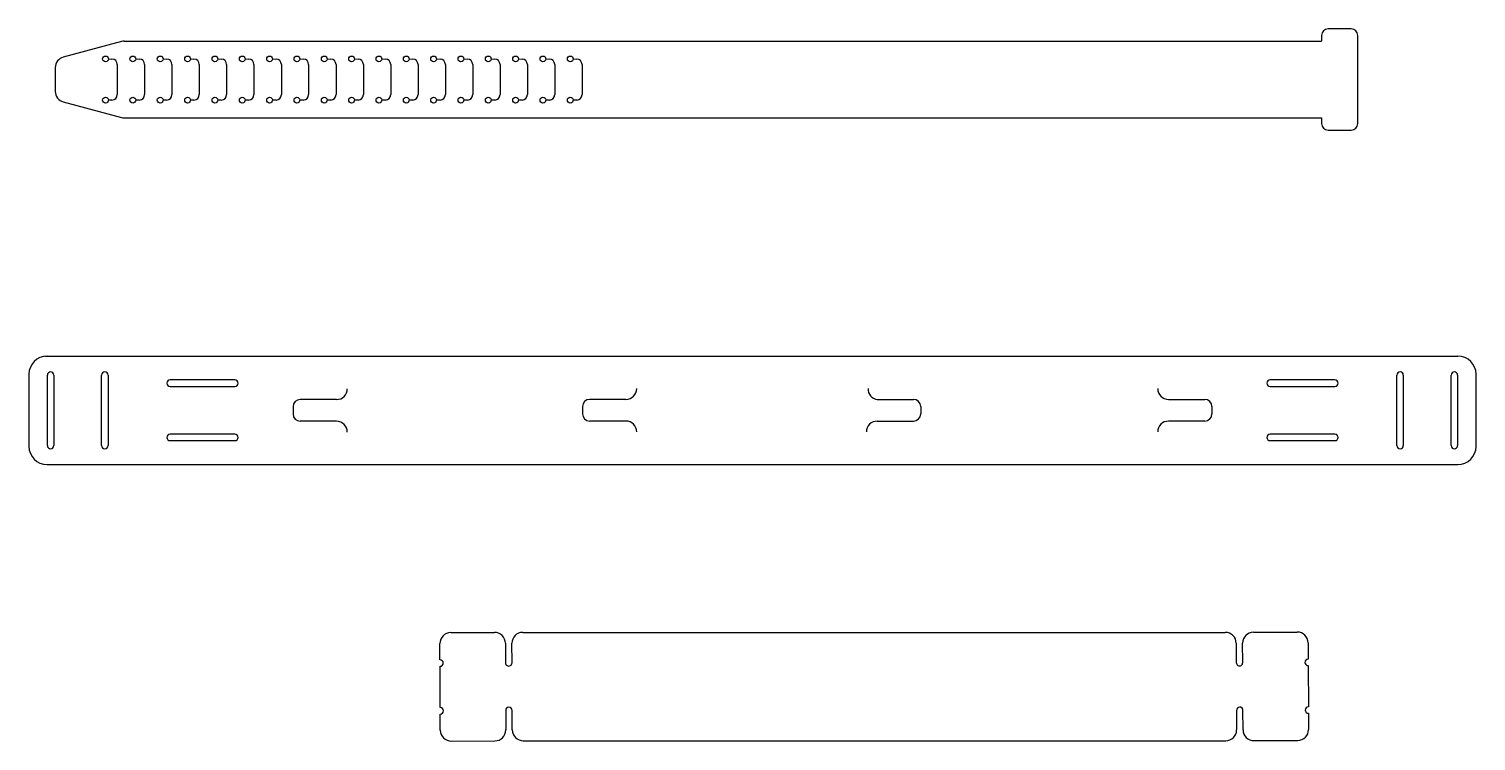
# Model space of a CAD drawing. Header units: millimetres. Extents: x 18 to 418, y 13 to 210.
import ezdxf

# ---------------------------------------------------------------- set-up
doc = ezdxf.new("R2010")
doc.units = ezdxf.units.MM

# ---------------------------------------------------------------- blocks, each defined once
blk = doc.blocks.new('block 11')
for p, q in [((-5, -5), (-5, -25)), ((0.1, -24.75), (0.1, -5.25)), ((1.9, -5.25), (1.9, -24.75)), ((15.1, -24.75), (15.1, -5.25)), ((16.9, -5.25), (16.9, -24.75)), ((33.15, -7.5), (33.15, -7.5)), ((51.95, -6.6), (34.05, -6.6)), ((52.85, -7.5), (52.85, -7.5)), ((337.15, -7.5), (337.15, -7.5)), ((355.95, -6.6), (338.05, -6.6)), ((356.85, -7.5), (356.85, -7.5)), ((373.1, -24.75), (373.1, -5.25)), ((374.9, -5.25), (374.9, -24.75)), ((388.1, -24.75), (388.1, -5.25)), ((389.9, -5.25), (389.9, -24.75)), ((395, -25), (395, -5)), ((34.05, -8.4), (51.95, -8.4)), ((160, -11.99), (150, -11.99)), ((229.49, -12), (239.49, -12)), ((310, -12), (320, -12)), ((338.05, -8.4), (355.95, -8.4)), ((68, -14.03), (68, -16.03)), ((80, -12.03), (70, -12.03)), ((148, -13.99), (148, -15.99)), ((241.49, -14), (241.49, -16)), ((322, -14), (322, -16)), ((80, -18.03), (70, -18.03)), ((160, -17.99), (150, -17.99)), ((229.49, -18), (239.49, -18)), ((320, -18), (310, -18)), ((33.15, -22.5), (33.15, -22.5)), ((51.95, -21.6), (34.05, -21.6)), ((34.05, -23.4), (51.95, -23.4)), ((52.85, -22.5), (52.85, -22.5)), ((337.15, -22.5), (337.15, -22.5)), ((355.95, -21.6), (338.05, -21.6)), ((338.05, -23.4), (355.95, -23.4)), ((356.85, -22.5), (356.85, -22.5)), ((0, -30), (390, -30))]:
    blk.add_line(p, q)
for centre, radius, start, end in [((0, -5), 5, 90, 180), ((390, -5), 5, 0, 90), ((1, -5.25), 0.9, 0, 180), ((16, -5.25), 0.9, 360, 180), ((34.05, -7.5), 0.9, 90, 180), ((34.05, -7.5), 0.9, 180, 270), ((51.95, -7.5), 0.9, 0, 90), ((51.95, -7.5), 0.9, 270, 0), ((338.05, -7.5), 0.9, 90, 180), ((338.05, -7.5), 0.9, 180, 270), ((355.95, -7.5), 0.9, 0, 90), ((355.95, -7.5), 0.9, 270, 0), ((374, -5.25), 0.9, 0, 180), ((389, -5.25), 0.9, 0, 180), ((150, -13.99), 2, 90, 180), ((239.49, -14), 2, 0, 90), ((320, -14), 2, 0, 90), ((70, -14.03), 2, 90, 180), ((150, -15.99), 2, 180, 270), ((239.49, -16), 2, 270, 0), ((320, -16), 2, 270, 0), ((70, -16.03), 2, 180, 270), ((34.05, -22.5), 0.9, 90, 180), ((34.05, -22.5), 0.9, 180, 270), ((51.95, -22.5), 0.9, 0, 90), ((51.95, -22.5), 0.9, 270, 0), ((338.05, -22.5), 0.9, 90, 180), ((338.05, -22.5), 0.9, 180, 270), ((355.95, -22.5), 0.9, 0, 90), ((355.95, -22.5), 0.9, 270, 0), ((0, -25), 5, 180, 270), ((1, -24.75), 0.9, 180, 0), ((16, -24.75), 0.9, 180, 360), ((374, -24.75), 0.9, 180, 360), ((389, -24.75), 0.9, 180, 360), ((390, -25), 5, 270, 0)]:
    blk.add_arc(centre, radius, start, end)
at = {"linetype": 'Continuous'}
for centre, radius, start, end in [((80, -9.03), 3, 270, 0), ((160, -8.99), 3, 270, 0), ((229.74, -9.25), 2.76, 174.8056, 264.8056), ((310, -9), 3, 180, 270), ((80, -21.03), 3, 0, 90), ((160, -20.99), 3, 0, 90), ((229.49, -21), 3, 90, 180), ((310, -21), 3, 90, 180)]:
    blk.add_arc(centre, radius, start, end, dxfattribs=at)
blk = doc.blocks.new('block 6')
for p, q in [((2.9, 22.91), (7.4, 22.93)), ((9.2, 22.94), (20.6, 22.99)), ((22.4, 23), (26.9, 23.02)), ((29.91, 20.03), (29.97, 7.93)), ((8.38, 4.84), (2.98, 4.81)), ((26.98, 4.92), (21.58, 4.89)), ((2.99, 3.01), (8.39, 3.04)), ((21.59, 3.09), (26.99, 3.12)), ((30, 0.13), (30, -194.06)), ((8.41, -197.16), (3.01, -197.18)), ((3.02, -198.98), (8.42, -198.96)), ((27.01, -197.08), (21.61, -197.1)), ((21.62, -198.9), (27.02, -198.87)), ((30.03, -201.86), (30.09, -213.96)), ((7.6, -217.06), (3.1, -217.08)), ((20.8, -217), (9.4, -217.05)), ((27.1, -216.97), (22.6, -216.99))]:
    blk.add_line(p, q)
for centre, radius, start, end in [((2.91, 19.91), 3, 90.25, 180.25), ((8.3, 22.94), 0.9, 180.25, 0.25), ((21.5, 22.99), 0.9, 180.2501, 0.2499), ((26.91, 20.02), 3, 0.25, 90.25), ((2.97, 7.81), 3, 180.25, 270.25), ((8.38, 3.94), 0.9, 270.25, 90.25), ((21.58, 3.99), 0.9, 90.25, 270.25), ((26.97, 7.92), 3, 270.25, 0.25), ((3, 0.01), 3, 90.25, 180.25), ((27, 0.12), 3, 0.25, 90.25), ((3, -194.18), 3, 180.25, 270.25), ((27, -194.08), 3, 270.25, 0.25), ((3.03, -201.98), 3, 90.25, 180.25), ((8.42, -198.06), 0.9, 270.25, 90.25), ((21.62, -198), 0.9, 90.25, 270.25), ((27.03, -201.87), 3, 0.25, 90.25), ((3.09, -214.08), 3, 180.25, 270.25), ((27.09, -213.97), 3, 270.25, 0.25), ((8.5, -217.06), 0.9, 0.25, 180.25), ((21.7, -217), 0.9, 0.2501, 180.2499)]:
    blk.add_arc(centre, radius, start, end)

msp = doc.modelspace()

# ---------------------------------------------------------------- linework, layer by layer
at = {"color": 7, "linetype": 'Continuous', "lineweight": 25, "true_color": 0xffffff}
for p, q in [((374.85, 208.56), (374.85, 206.96)), ((383.05, 210.36), (376.65, 210.36)), ((384.85, 184.16), (384.85, 208.56)), ((43.13, 206.86), (27.07, 202.56)), ((24.85, 199.66), (24.85, 193.06)), ((27.07, 190.17), (43.13, 185.86)), ((43.9, 185.76), (374.85, 185.76)), ((374.85, 185.76), (374.85, 184.16)), ((376.65, 182.36), (383.05, 182.36))]:
    msp.add_line(p, q, dxfattribs=at)
for p, q in [((43.9, 206.96), (374.85, 206.96)), ((22, 119.82), (412.57, 119.85)), ((134.29, 13.33), (146.39, 13.38)), ((154.19, 13.41), (348.38, 13.41)), ((356.18, 13.45), (368.28, 13.5))]:
    msp.add_line(p, q)
at = {"linetype": 'Continuous'}
for p, q in [((39.55, 202.05), (40.52, 202.03)), ((42, 200.53), (42, 192.19)), ((47.1, 202.05), (48.08, 202.03)), ((49.55, 200.53), (49.55, 192.19)), ((54.66, 202.05), (55.63, 202.03)), ((57.11, 200.53), (57.11, 192.19)), ((62.22, 202.05), (63.19, 202.03)), ((64.67, 200.53), (64.67, 192.19)), ((69.78, 202.05), (70.75, 202.03)), ((72.22, 200.53), (72.22, 192.19)), ((77.33, 202.05), (78.3, 202.03)), ((79.78, 200.53), (79.78, 192.19)), ((84.89, 202.05), (85.86, 202.03)), ((87.34, 200.53), (87.34, 192.19)), ((92.45, 202.05), (93.42, 202.03)), ((94.89, 200.53), (94.89, 192.19)), ((100, 202.05), (100.98, 202.03)), ((102.45, 200.53), (102.45, 192.19)), ((107.56, 202.05), (108.53, 202.03)), ((110.01, 200.53), (110.01, 192.19)), ((115.12, 202.05), (116.09, 202.03)), ((117.57, 200.53), (117.57, 192.19)), ((122.67, 202.05), (123.65, 202.03)), ((125.12, 200.53), (125.12, 192.19)), ((130.23, 202.05), (131.2, 202.03)), ((132.68, 200.53), (132.68, 192.19)), ((137.79, 202.05), (138.76, 202.03)), ((140.24, 200.53), (140.24, 192.19)), ((145.35, 202.05), (146.32, 202.03)), ((147.79, 200.53), (147.79, 192.19)), ((152.9, 202.05), (153.87, 202.03)), ((155.35, 200.53), (155.35, 192.19)), ((160.46, 202.05), (161.43, 202.03)), ((162.91, 200.53), (162.91, 192.19)), ((168.02, 202.05), (168.99, 202.03)), ((170.46, 200.53), (170.46, 192.19)), ((40.52, 190.69), (39.55, 190.67)), ((48.08, 190.69), (47.1, 190.67)), ((55.63, 190.69), (54.66, 190.67)), ((63.19, 190.69), (62.22, 190.67)), ((70.75, 190.69), (69.78, 190.67)), ((78.3, 190.69), (77.33, 190.67)), ((85.86, 190.69), (84.89, 190.67)), ((93.42, 190.69), (92.45, 190.67)), ((100.98, 190.69), (100, 190.67)), ((108.53, 190.69), (107.56, 190.67)), ((116.09, 190.69), (115.12, 190.67)), ((123.65, 190.69), (122.67, 190.67)), ((131.2, 190.69), (130.23, 190.67)), ((138.76, 190.69), (137.79, 190.67)), ((146.32, 190.69), (145.35, 190.67)), ((153.87, 190.69), (152.9, 190.67)), ((161.43, 190.69), (160.46, 190.67)), ((168.99, 190.69), (168.02, 190.67))]:
    msp.add_line(p, q, dxfattribs=at)
for centre in [(38.75, 202.06), (46.3, 202.06), (53.86, 202.06), (61.42, 202.06), (68.98, 202.06), (76.53, 202.06), (84.09, 202.06), (91.65, 202.06), (99.2, 202.06), (106.76, 202.06), (114.32, 202.06), (121.87, 202.06), (129.43, 202.06), (136.99, 202.06), (144.55, 202.06), (152.1, 202.06), (159.66, 202.06), (167.22, 202.06), (38.75, 190.66), (46.3, 190.66), (53.86, 190.66), (61.42, 190.66), (68.98, 190.66), (76.53, 190.66), (84.09, 190.66), (91.65, 190.66), (99.2, 190.66), (106.76, 190.66), (114.32, 190.66), (121.87, 190.66), (129.43, 190.66), (136.99, 190.66), (144.55, 190.66), (152.1, 190.66), (159.66, 190.66), (167.22, 190.66)]:
    msp.add_circle(centre, 0.8, dxfattribs=at)
at = {"color": 7, "linetype": 'Continuous', "lineweight": 25, "true_color": 0xffffff}
for centre, radius, start, end in [((376.65, 208.56), 1.8, 90, 180), ((383.05, 208.56), 1.8, 0, 90), ((43.9, 203.96), 3, 90, 105), ((27.85, 199.66), 3, 105, 180), ((27.85, 193.06), 3, 180, 255), ((43.9, 188.76), 3, 255, 270), ((376.65, 184.16), 1.8, 180, 270), ((383.05, 184.16), 1.8, 270, 0)]:
    msp.add_arc(centre, radius, start, end, dxfattribs=at)
at = {"linetype": 'Continuous'}
for centre, start, end in [((40.5, 200.53), 0, 89.0922), ((48.05, 200.53), 0, 89.0922), ((55.61, 200.53), 0, 89.0922), ((63.17, 200.53), 0, 89.0922), ((70.72, 200.53), 0, 89.0922), ((78.28, 200.53), 0, 89.0922), ((85.84, 200.53), 0, 89.0922), ((93.39, 200.53), 0, 89.0922), ((100.95, 200.53), 0, 89.0922), ((108.51, 200.53), 0, 89.0922), ((116.07, 200.53), 0, 89.0922), ((123.62, 200.53), 0, 89.0922), ((131.18, 200.53), 0, 89.0922), ((138.74, 200.53), 0, 89.0922), ((146.29, 200.53), 0, 89.0922), ((153.85, 200.53), 0, 89.0922), ((161.41, 200.53), 0, 89.0922), ((168.96, 200.53), 0, 89.0922), ((40.5, 192.19), 270.9078, 0), ((48.05, 192.19), 270.9078, 0), ((55.61, 192.19), 270.9078, 0), ((63.17, 192.19), 270.9078, 0), ((70.72, 192.19), 270.9078, 0), ((78.28, 192.19), 270.9078, 0), ((85.84, 192.19), 270.9078, 0), ((93.39, 192.19), 270.9078, 0), ((100.95, 192.19), 270.9078, 0), ((108.51, 192.19), 270.9078, 0), ((116.07, 192.19), 270.9078, 0), ((123.62, 192.19), 270.9078, 0), ((131.18, 192.19), 270.9078, 0), ((138.74, 192.19), 270.9078, 0), ((146.29, 192.19), 270.9078, 0), ((153.85, 192.19), 270.9078, 0), ((161.41, 192.19), 270.9078, 0), ((168.96, 192.19), 270.9078, 0)]:
    msp.add_arc(centre, 1.5, start, end, dxfattribs=at)

# ---------------------------------------------------------------- block references
msp.add_blockref('block 11', (22.57, 119.85))
at = {"rotation": 90}
msp.add_blockref('block 6', (154.19, 13.41), dxfattribs=at)

doc.saveas('drawing.dxf')
